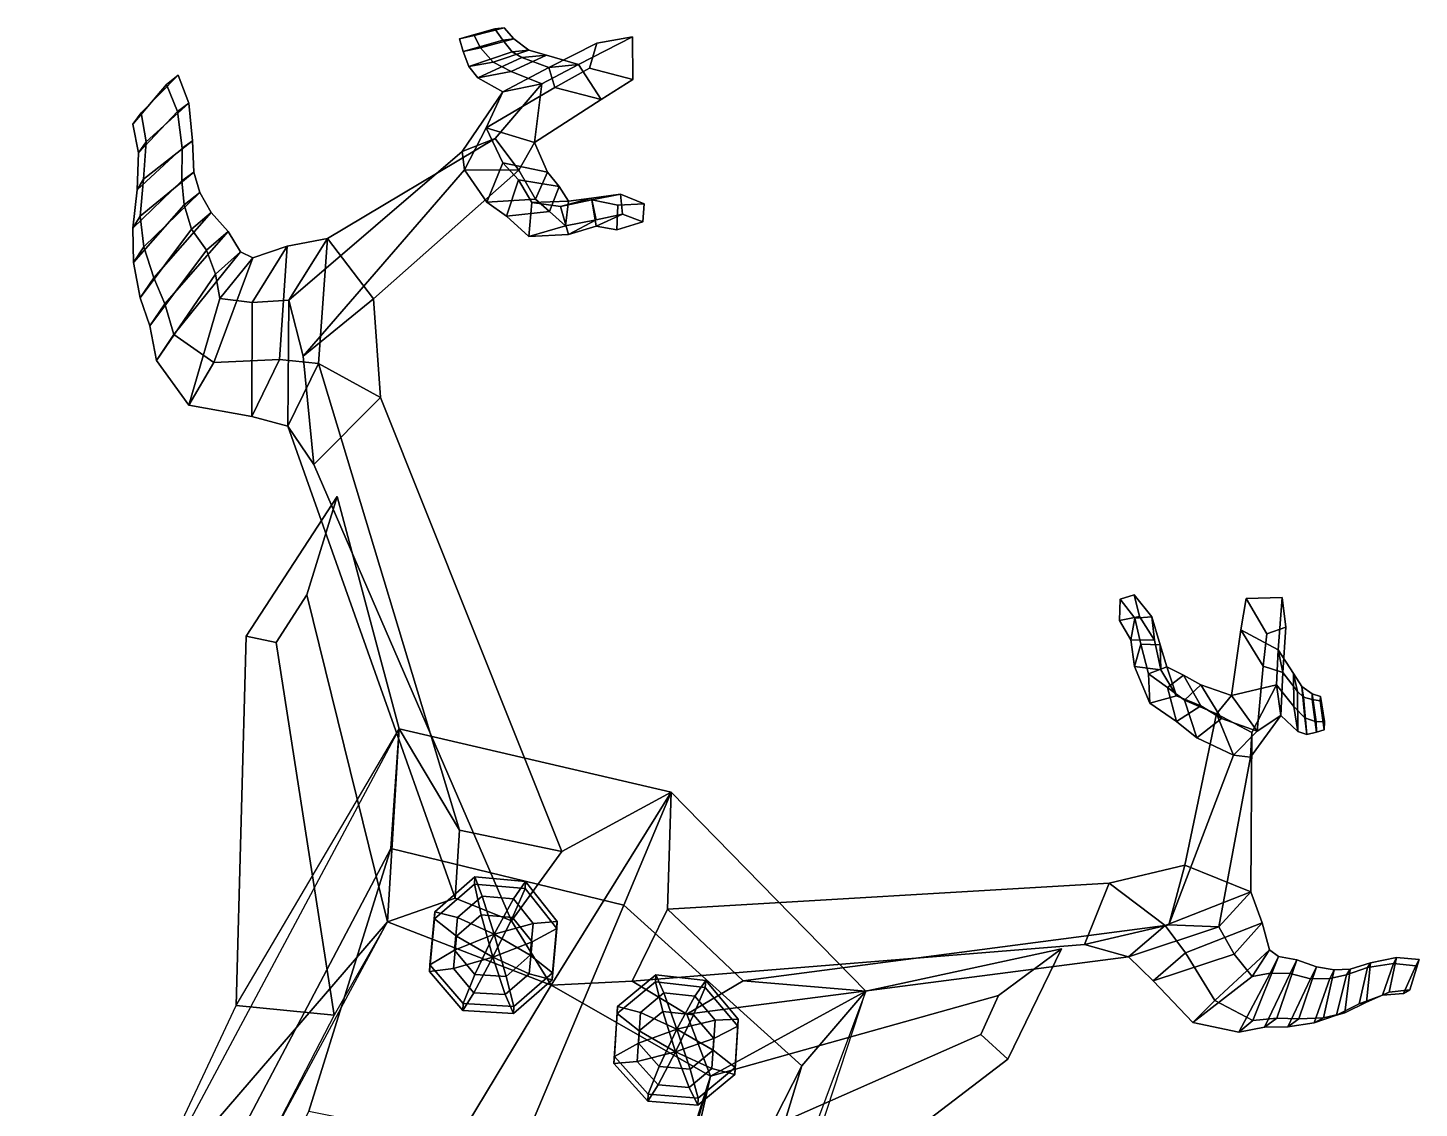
# Model space of a CAD drawing. Extents: x -84 to 129, y -151 to 322.
# Drawn here: x -27.9 to 129.3, y 199.6 to 321.7 of the extents above; entities that cross this region are included whole.
import ezdxf

# ---------------------------------------------------------------- set-up
doc = ezdxf.new("R2010")
doc.units = 0

msp = doc.modelspace()

# ---------------------------------------------------------------- linework, layer by layer
for points in [[(20.8601, 320.43811, 206.216248), (22.512041, 320.806305, 208.981659), (25.900082, 321.672424, 209.275024), (24.878122, 321.551971, 206.903503)], [(25.762493, 320.288391, 210.555267), (21.299644, 319.008789, 209.950378), (20.8601, 320.43811, 206.216248), (24.878122, 321.551971, 206.903503)], [(21.299644, 319.008789, 209.950378), (23.249268, 319.420715, 212.965088), (22.512041, 320.806305, 208.981659), (20.8601, 320.43811, 206.216248)], [(23.249268, 319.420715, 212.965088), (26.999613, 320.417358, 213.155457), (25.900082, 321.672424, 209.275024), (22.512041, 320.806305, 208.981659)], [(26.999613, 320.417358, 213.155457), (25.762493, 320.288391, 210.555267), (24.878122, 321.551971, 206.903503), (25.900082, 321.672424, 209.275024)], [(34.30246, 317.513885, 220.829346), (40.431286, 320.654724, 217.579285), (36.38406, 319.946198, 216.291107), (30.95059, 317.184753, 218.510193)], [(34.30246, 317.513885, 220.829346), (36.863396, 313.576599, 219.34819), (40.469654, 315.826294, 217.442825), (40.431286, 320.654724, 217.579285)], [(40.431286, 320.654724, 217.579285), (40.469654, 315.826294, 217.442825), (35.541504, 317.120605, 215.747482), (36.38406, 319.946198, 216.291107)], [(26.806343, 318.978394, 214.30069), (21.927687, 317.29007, 214.46167), (21.299644, 319.008789, 209.950378), (25.762493, 320.288391, 210.555267)], [(21.927687, 317.29007, 214.46167), (24.667297, 317.801758, 217.437042), (23.249268, 319.420715, 212.965088), (21.299644, 319.008789, 209.950378)], [(24.667297, 317.801758, 217.437042), (28.699326, 319.133392, 216.944672), (26.999613, 320.417358, 213.155457), (23.249268, 319.420715, 212.965088)], [(26.70138, 316.746155, 219.95816), (30.704796, 318.589752, 218.383118), (28.699326, 319.133392, 216.944672), (24.667297, 317.801758, 217.437042)], [(28.699326, 319.133392, 216.944672), (26.806343, 318.978394, 214.30069), (25.762493, 320.288391, 210.555267), (26.999613, 320.417358, 213.155457)], [(30.704796, 318.589752, 218.383118), (27.912256, 318.329468, 216.005737), (26.806343, 318.978394, 214.30069), (28.699326, 319.133392, 216.944672)], [(30.95059, 317.184753, 218.510193), (36.38406, 319.946198, 216.291107), (35.541504, 317.120605, 215.747482), (31.648998, 314.92569, 217.181488)], [(27.912256, 318.329468, 216.005737), (22.937214, 316.017181, 217.429398), (21.927687, 317.29007, 214.46167), (26.806343, 318.978394, 214.30069)], [(22.937214, 316.017181, 217.429398), (26.70138, 316.746155, 219.95816), (24.667297, 317.801758, 217.437042), (21.927687, 317.29007, 214.46167)], [(30.95059, 317.184753, 218.510193), (25.768467, 314.45282, 220.62973), (22.937214, 316.017181, 217.429398), (27.912256, 318.329468, 216.005737)], [(30.188499, 315.33197, 223.01358), (34.30246, 317.513885, 220.829346), (30.704796, 318.589752, 218.383118), (26.70138, 316.746155, 219.95816)], [(34.30246, 317.513885, 220.829346), (30.95059, 317.184753, 218.510193), (27.912256, 318.329468, 216.005737), (30.704796, 318.589752, 218.383118)], [(29.352676, 308.722015, 223.333847), (36.863396, 313.576599, 219.34819), (34.30246, 317.513885, 220.829346), (30.188499, 315.33197, 223.01358)], [(-15.084678, 312.065155, 209.053146), (-10.913559, 316.315735, 209.458557), (-12.232696, 315.267334, 206.946747), (-16.013952, 310.792023, 206.248566)], [(-14.52897, 308.810089, 211.816727), (-9.700694, 313.174591, 212.623093), (-10.913559, 316.315735, 209.458557), (-15.084678, 312.065155, 209.053146)], [(-9.700694, 313.174591, 212.623093), (-10.996851, 312.203949, 209.7509), (-12.232696, 315.267334, 206.946747), (-10.913559, 316.315735, 209.458557)], [(25.768467, 314.45282, 220.62973), (30.188499, 315.33197, 223.01358), (26.70138, 316.746155, 219.95816), (22.937214, 316.017181, 217.429398)], [(23.890402, 310.375793, 220.049545), (25.768467, 314.45282, 220.62973), (30.95059, 317.184753, 218.510193), (31.648998, 314.92569, 217.181488)], [(36.863396, 313.576599, 219.34819), (31.648998, 314.92569, 217.181488), (35.541504, 317.120605, 215.747482), (40.469654, 315.826294, 217.442825)], [(-10.996851, 312.203949, 209.7509), (-15.391355, 307.558929, 208.643417), (-16.013952, 310.792023, 206.248566), (-12.232696, 315.267334, 206.946747)], [(24.908869, 309.177887, 226.405396), (30.188499, 315.33197, 223.01358), (25.768467, 314.45282, 220.62973), (21.171959, 307.71582, 223.069183)], [(21.171959, 307.71582, 223.069183), (25.768467, 314.45282, 220.62973), (23.890402, 310.375793, 220.049545), (21.446941, 305.645142, 221.597488)], [(29.352676, 308.722015, 223.333847), (23.890402, 310.375793, 220.049545), (31.648998, 314.92569, 217.181488), (36.863396, 313.576599, 219.34819)], [(24.908869, 309.177887, 226.405396), (27.572605, 305.598785, 225.158096), (29.352676, 308.722015, 223.333847), (30.188499, 315.33197, 223.01358)], [(-14.819902, 304.562042, 214.995193), (-9.279083, 308.900604, 216.37706), (-9.700694, 313.174591, 212.623093), (-14.52897, 308.810089, 211.816727)], [(-9.279083, 308.900604, 216.37706), (-10.468188, 308.062988, 213.096359), (-10.996851, 312.203949, 209.7509), (-9.700694, 313.174591, 212.623093)], [(-15.391355, 307.558929, 208.643417), (-14.52897, 308.810089, 211.816727), (-15.084678, 312.065155, 209.053146), (-16.013952, 310.792023, 206.248566)], [(-10.468188, 308.062988, 213.096359), (-15.531696, 303.373016, 211.411407), (-15.391355, 307.558929, 208.643417), (-10.996851, 312.203949, 209.7509)], [(21.446941, 305.645142, 221.597488), (23.890402, 310.375793, 220.049545), (25.771732, 306.438507, 218.54631), (23.975525, 301.968994, 219.715347)], [(23.890402, 310.375793, 220.049545), (29.352676, 308.722015, 223.333847), (30.810051, 305.354156, 221.538193), (25.771732, 306.438507, 218.54631)], [(-10.514733, 304.379028, 215.857834), (-16.031719, 299.041168, 214.095428), (-15.531696, 303.373016, 211.411407), (-10.468188, 308.062988, 213.096359)], [(-15.531696, 303.373016, 211.411407), (-14.819902, 304.562042, 214.995193), (-14.52897, 308.810089, 211.816727), (-15.391355, 307.558929, 208.643417)], [(-15.208822, 300.408478, 218.064102), (-9.153179, 305.36496, 219.483307), (-9.279083, 308.900604, 216.37706), (-14.819902, 304.562042, 214.995193)], [(-9.153179, 305.36496, 219.483307), (-10.514733, 304.379028, 215.857834), (-10.468188, 308.062988, 213.096359), (-9.279083, 308.900604, 216.37706)], [(1.575622, 290.923065, 230.702728), (5.969228, 297.85968, 234.9953), (24.908869, 309.177887, 226.405396), (21.171959, 307.71582, 223.069183)], [(5.969228, 297.85968, 234.9953), (11.169703, 291.052673, 236.25621), (27.572605, 305.598785, 225.158096), (24.908869, 309.177887, 226.405396)], [(29.352676, 308.722015, 223.333847), (27.572605, 305.598785, 225.158096), (29.451439, 302.332672, 223.023651), (30.810051, 305.354156, 221.538193)], [(1.575622, 290.923065, 230.702728), (21.171959, 307.71582, 223.069183), (21.446941, 305.645142, 221.597488), (3.223372, 284.598022, 229.951889)], [(-14.802956, 296.937225, 220.954193), (-8.445989, 303.058441, 221.921478), (-9.153179, 305.36496, 219.483307), (-15.208822, 300.408478, 218.064102)], [(-8.445989, 303.058441, 221.921478), (-10.222836, 301.663605, 218.012512), (-10.514733, 304.379028, 215.857834), (-9.153179, 305.36496, 219.483307)], [(3.223372, 284.598022, 229.951889), (21.446941, 305.645142, 221.597488), (27.572605, 305.598785, 225.158096), (11.169703, 291.052673, 236.25621)], [(27.572605, 305.598785, 225.158096), (21.446941, 305.645142, 221.597488), (23.975525, 301.968994, 219.715347), (29.451439, 302.332672, 223.023651)], [(23.975525, 301.968994, 219.715347), (25.771732, 306.438507, 218.54631), (27.529438, 304.493713, 217.571106), (26.162556, 300.379456, 218.487534)], [(25.771732, 306.438507, 218.54631), (30.810051, 305.354156, 221.538193), (32.112518, 303.749878, 220.294464), (27.529438, 304.493713, 217.571106)], [(30.810051, 305.354156, 221.538193), (29.451439, 302.332672, 223.023651), (31.045538, 300.927002, 221.535309), (32.112518, 303.749878, 220.294464)], [(-16.031719, 299.041168, 214.095428), (-15.208822, 300.408478, 218.064102), (-14.819902, 304.562042, 214.995193), (-15.531696, 303.373016, 211.411407)], [(-10.222836, 301.663605, 218.012512), (-15.965166, 295.165253, 216.625641), (-16.031719, 299.041168, 214.095428), (-10.514733, 304.379028, 215.857834)], [(26.162556, 300.379456, 218.487534), (27.529438, 304.493713, 217.571106), (29.024248, 301.940033, 216.539749), (28.72023, 298.082428, 216.888092)], [(27.529438, 304.493713, 217.571106), (32.112518, 303.749878, 220.294464), (33.200157, 302.089172, 219.163635), (29.024248, 301.940033, 216.539749)], [(32.112518, 303.749878, 220.294464), (31.045538, 300.927002, 221.535309), (32.842602, 299.305023, 219.933228), (33.200157, 302.089172, 219.163635)], [(-13.669732, 293.435394, 224.186356), (-7.16467, 300.822754, 224.581894), (-8.445989, 303.058441, 221.921478), (-14.802956, 296.937225, 220.954193)], [(-7.16467, 300.822754, 224.581894), (-9.391857, 298.921448, 220.405457), (-10.222836, 301.663605, 218.012512), (-8.445989, 303.058441, 221.921478)], [(29.451439, 302.332672, 223.023651), (23.975525, 301.968994, 219.715347), (26.162556, 300.379456, 218.487534), (31.045538, 300.927002, 221.535309)], [(28.72023, 298.082428, 216.888092), (29.024248, 301.940033, 216.539749), (32.284771, 301.469208, 215.13382), (33.199055, 298.312073, 214.940659)], [(29.024248, 301.940033, 216.539749), (33.200157, 302.089172, 219.163635), (35.788528, 302.437805, 217.827484), (32.284771, 301.469208, 215.13382)], [(32.284771, 301.469208, 215.13382), (35.788528, 302.437805, 217.827484), (39.0704, 302.871002, 216.195587), (35.823959, 302.252075, 213.874542)], [(33.199055, 298.312073, 214.940659), (32.284771, 301.469208, 215.13382), (35.823959, 302.252075, 213.874542), (36.305176, 299.281128, 213.825958)], [(33.200157, 302.089172, 219.163635), (32.842602, 299.305023, 219.933228), (36.295841, 299.993134, 218.127609), (35.788528, 302.437805, 217.827484)], [(35.788528, 302.437805, 217.827484), (36.295841, 299.993134, 218.127609), (39.28434, 300.622833, 216.566071), (39.0704, 302.871002, 216.195587)], [(35.823959, 302.252075, 213.874542), (39.0704, 302.871002, 216.195587), (41.748646, 301.776001, 214.483932), (38.744087, 301.628601, 212.539368)], [(36.305176, 299.281128, 213.825958), (35.823959, 302.252075, 213.874542), (38.744087, 301.628601, 212.539368), (38.654606, 298.862122, 212.724487)], [(38.654606, 298.862122, 212.724487), (38.744087, 301.628601, 212.539368), (41.748646, 301.776001, 214.483932), (41.580479, 299.757324, 214.993668)], [(39.0704, 302.871002, 216.195587), (39.28434, 300.622833, 216.566071), (41.580479, 299.757324, 214.993668), (41.748646, 301.776001, 214.483932)], [(-15.965166, 295.165253, 216.625641), (-14.802956, 296.937225, 220.954193), (-15.208822, 300.408478, 218.064102), (-16.031719, 299.041168, 214.095428)], [(-9.391857, 298.921448, 220.405457), (-15.203463, 291.165314, 219.498993), (-15.965166, 295.165253, 216.625641), (-10.222836, 301.663605, 218.012512)], [(-12.418176, 290.501099, 227.05246), (-5.250096, 298.665283, 227.486969), (-7.16467, 300.822754, 224.581894), (-13.669732, 293.435394, 224.186356)], [(-5.250096, 298.665283, 227.486969), (-7.706021, 296.570374, 222.848007), (-9.391857, 298.921448, 220.405457), (-7.16467, 300.822754, 224.581894)], [(31.045538, 300.927002, 221.535309), (26.162556, 300.379456, 218.487534), (28.72023, 298.082428, 216.888092), (32.842602, 299.305023, 219.933228)], [(36.295841, 299.993134, 218.127609), (33.199055, 298.312073, 214.940659), (36.305176, 299.281128, 213.825958), (39.28434, 300.622833, 216.566071)], [(39.28434, 300.622833, 216.566071), (36.305176, 299.281128, 213.825958), (38.654606, 298.862122, 212.724487), (41.580479, 299.757324, 214.993668)], [(-7.706021, 296.570374, 222.848007), (-14.096118, 287.990326, 221.846466), (-15.203463, 291.165314, 219.498993), (-9.391857, 298.921448, 220.405457)], [(-11.409142, 287.034485, 230.236664), (-3.857246, 296.376343, 230.338699), (-5.250096, 298.665283, 227.486969), (-12.418176, 290.501099, 227.05246)], [(-3.857246, 296.376343, 230.338699), (-6.694755, 293.852814, 225.29277), (-7.706021, 296.570374, 222.848007), (-5.250096, 298.665283, 227.486969)], [(32.842602, 299.305023, 219.933228), (28.72023, 298.082428, 216.888092), (33.199055, 298.312073, 214.940659), (36.295841, 299.993134, 218.127609)], [(5.969228, 297.85968, 234.9953), (1.575622, 290.923065, 230.702728), (-2.533592, 290.652679, 229.329651), (1.406571, 296.991943, 233.187027)], [(4.927168, 283.750671, 239.950653), (5.969228, 297.85968, 234.9953), (1.406571, 296.991943, 233.187027), (0.522535, 284.211029, 237.654495)], [(4.927168, 283.750671, 239.950653), (11.949987, 279.914307, 240.334366), (11.169703, 291.052673, 236.25621), (5.969228, 297.85968, 234.9953)], [(-15.203463, 291.165314, 219.498993), (-13.669732, 293.435394, 224.186356), (-14.802956, 296.937225, 220.954193), (-15.965166, 295.165253, 216.625641)], [(-6.694755, 293.852814, 225.29277), (-13.372427, 284.072571, 224.535461), (-14.096118, 287.990326, 221.846466), (-7.706021, 296.570374, 222.848007)], [(-6.867587, 283.876678, 234.703278), (-2.482817, 295.694458, 232.003113), (-3.857246, 296.376343, 230.338699), (-11.409142, 287.034485, 230.236664)], [(0.522535, 284.211029, 237.654495), (1.406571, 296.991943, 233.187027), (-2.482817, 295.694458, 232.003113), (-6.867587, 283.876678, 234.703278)], [(-2.482817, 295.694458, 232.003113), (-6.215357, 291.093079, 227.547882), (-6.694755, 293.852814, 225.29277), (-3.857246, 296.376343, 230.338699)], [(1.406571, 296.991943, 233.187027), (-2.533592, 290.652679, 229.329651), (-6.215357, 291.093079, 227.547882), (-2.482817, 295.694458, 232.003113)], [(-14.096118, 287.990326, 221.846466), (-12.418176, 290.501099, 227.05246), (-13.669732, 293.435394, 224.186356), (-15.203463, 291.165314, 219.498993)], [(-6.215357, 291.093079, 227.547882), (-9.706931, 279.028168, 229.301239), (-13.372427, 284.072571, 224.535461), (-6.694755, 293.852814, 225.29277)], [(-2.533592, 290.652679, 229.329651), (-2.595092, 277.753662, 232.595825), (-9.706931, 279.028168, 229.301239), (-6.215357, 291.093079, 227.547882)], [(1.575622, 290.923065, 230.702728), (1.476188, 276.677155, 234.326294), (-2.595092, 277.753662, 232.595825), (-2.533592, 290.652679, 229.329651)], [(1.476188, 276.677155, 234.326294), (1.575622, 290.923065, 230.702728), (3.223372, 284.598022, 229.951889), (4.423851, 272.333496, 232.733887)], [(11.949987, 279.914307, 240.334366), (4.423851, 272.333496, 232.733887), (3.223372, 284.598022, 229.951889), (11.169703, 291.052673, 236.25621)], [(-13.372427, 284.072571, 224.535461), (-11.409142, 287.034485, 230.236664), (-12.418176, 290.501099, 227.05246), (-14.096118, 287.990326, 221.846466)], [(-9.706931, 279.028168, 229.301239), (-6.867587, 283.876678, 234.703278), (-11.409142, 287.034485, 230.236664), (-13.372427, 284.072571, 224.535461)], [(-2.595092, 277.753662, 232.595825), (0.522535, 284.211029, 237.654495), (-6.867587, 283.876678, 234.703278), (-9.706931, 279.028168, 229.301239)], [(1.476188, 276.677155, 234.326294), (4.927168, 283.750671, 239.950653), (0.522535, 284.211029, 237.654495), (-2.595092, 277.753662, 232.595825)], [(20.861631, 231.021896, 250.767181), (4.927168, 283.750671, 239.950653), (1.476188, 276.677155, 234.326294), (20.380444, 223.334122, 242.161774)], [(4.927168, 283.750671, 239.950653), (20.861631, 231.021896, 250.767181), (32.438976, 228.621262, 251.225998), (11.949987, 279.914307, 240.334366)], [(32.438976, 228.621262, 251.225998), (26.743484, 220.792099, 239.216568), (4.423851, 272.333496, 232.733887), (11.949987, 279.914307, 240.334366)], [(20.380444, 223.334122, 242.161774), (1.476188, 276.677155, 234.326294), (4.423851, 272.333496, 232.733887), (26.743484, 220.792099, 239.216568)], [(-3.223323, 252.952164, 244.301971), (-4.355467, 211.236099, 256.488495), (14.043184, 242.485046, 261.733978), (7.066606, 268.7388, 247.06131)], [(7.066606, 268.7388, 247.06131), (3.641606, 257.63324, 240.267273), (0.159324, 252.247192, 239.339432), (-3.223323, 252.952164, 244.301971)], [(3.641606, 257.63324, 240.267273), (7.066606, 268.7388, 247.06131), (14.043184, 242.485046, 261.733978), (12.750334, 220.66597, 238.921585)], [(0.159324, 252.247192, 239.339432), (3.641606, 257.63324, 240.267273), (12.750334, 220.66597, 238.921585), (6.697084, 210.137222, 237.194168)], [(95.411377, 254.702271, 211.343719), (95.485123, 257.124573, 213.643188), (97.089386, 257.603485, 213.074478), (97.697487, 255.179916, 211.072449)], [(97.163315, 254.981537, 215.123672), (95.485123, 257.124573, 213.643188), (95.411377, 254.702271, 211.343719), (96.705338, 252.540878, 212.370819)], [(99.088692, 255.118576, 214.675781), (97.089386, 257.603485, 213.074478), (95.485123, 257.124573, 213.643188), (97.163315, 254.981537, 215.123672)], [(99.367409, 252.50412, 212.311325), (97.697487, 255.179916, 211.072449), (97.089386, 257.603485, 213.074478), (99.088692, 255.118576, 214.675781)], [(113.367828, 251.392838, 218.64122), (113.789467, 257.310669, 215.43074), (109.722824, 257.212585, 215.485077), (109.144806, 253.653183, 217.37854)], [(109.144806, 253.653183, 217.37854), (109.722824, 257.212585, 215.485077), (112.057632, 253.222641, 213.635269), (111.654701, 249.539612, 215.056091)], [(113.789467, 257.310669, 215.43074), (114.204216, 253.969147, 214.084503), (112.057632, 253.222641, 213.635269), (109.722824, 257.212585, 215.485077)], [(113.367828, 251.392838, 218.64122), (113.885567, 248.852478, 216.274918), (114.204216, 253.969147, 214.084503), (113.789467, 257.310669, 215.43074)], [(96.705338, 252.540878, 212.370819), (95.411377, 254.702271, 211.343719), (97.697487, 255.179916, 211.072449), (99.367409, 252.50412, 212.311325)], [(97.829262, 252.049698, 216.626877), (97.163315, 254.981537, 215.123672), (96.705338, 252.540878, 212.370819), (97.133347, 249.535843, 213.439316)], [(100.013809, 251.952347, 216.236023), (99.088692, 255.118576, 214.675781), (97.163315, 254.981537, 215.123672), (97.829262, 252.049698, 216.626877)], [(100.106117, 249.147522, 213.508911), (99.367409, 252.50412, 212.311325), (99.088692, 255.118576, 214.675781), (100.013809, 251.952347, 216.236023)], [(108.079384, 246.234726, 221.348846), (109.144806, 253.653183, 217.37854), (111.654701, 249.539612, 215.056091), (110.996826, 242.208893, 217.908279)], [(108.079384, 246.234726, 221.348846), (113.151833, 247.433792, 220.804123), (113.367828, 251.392838, 218.64122), (109.144806, 253.653183, 217.37854)], [(113.885567, 248.852478, 216.274918), (111.654701, 249.539612, 215.056091), (112.057632, 253.222641, 213.635269), (114.204216, 253.969147, 214.084503)], [(-3.223323, 252.952164, 244.301971), (0.159324, 252.247192, 239.339432), (6.697084, 210.137222, 237.194168), (-4.355467, 211.236099, 256.488495)], [(97.133347, 249.535843, 213.439316), (96.705338, 252.540878, 212.370819), (99.367409, 252.50412, 212.311325), (100.106117, 249.147522, 213.508911)], [(98.68618, 248.695251, 218.366104), (97.829262, 252.049698, 216.626877), (97.133347, 249.535843, 213.439316), (98.841003, 245.370407, 215.284775)], [(100.777824, 249.467453, 217.517227), (100.013809, 251.952347, 216.236023), (97.829262, 252.049698, 216.626877), (98.68618, 248.695251, 218.366104)], [(101.848206, 246.202194, 214.819702), (100.106117, 249.147522, 213.508911), (100.013809, 251.952347, 216.236023), (100.777824, 249.467453, 217.517227)], [(113.151833, 247.433792, 220.804123), (115.115654, 244.999115, 217.638931), (115.095619, 248.717834, 216.088776), (113.367828, 251.392838, 218.64122)], [(113.367828, 251.392838, 218.64122), (115.095619, 248.717834, 216.088776), (115.526665, 246.694412, 213.676437), (113.885567, 248.852478, 216.274918)], [(98.841003, 245.370407, 215.284775), (97.133347, 249.535843, 213.439316), (100.106117, 249.147522, 213.508911), (101.848206, 246.202194, 214.819702)], [(102.669792, 248.559662, 218.561478), (100.777824, 249.467453, 217.517227), (98.68618, 248.695251, 218.366104), (100.867126, 247.131424, 219.866333)], [(100.867126, 247.131424, 219.866333), (98.68618, 248.695251, 218.366104), (98.841003, 245.370407, 215.284775), (101.882561, 243.289337, 216.746887)], [(104.608505, 245.082977, 215.727371), (101.848206, 246.202194, 214.819702), (100.777824, 249.467453, 217.517227), (102.669792, 248.559662, 218.561478)], [(104.597252, 247.431274, 219.714233), (102.669792, 248.559662, 218.561478), (100.867126, 247.131424, 219.866333), (102.777863, 245.72377, 221.264603)], [(106.952232, 243.657303, 216.592758), (104.608505, 245.082977, 215.727371), (102.669792, 248.559662, 218.561478), (104.597252, 247.431274, 219.714233)], [(110.996826, 242.208893, 217.908279), (111.654701, 249.539612, 215.056091), (113.885567, 248.852478, 216.274918), (113.668045, 243.989349, 218.373749)], [(113.885567, 248.852478, 216.274918), (115.526665, 246.694412, 213.676437), (115.563683, 242.176208, 215.075638), (113.668045, 243.989349, 218.373749)], [(115.115654, 244.999115, 217.638931), (116.378372, 243.715164, 215.050659), (116.02401, 247.250229, 214.594925), (115.095619, 248.717834, 216.088776)], [(115.095619, 248.717834, 216.088776), (116.02401, 247.250229, 214.594925), (116.226845, 246.044998, 211.933701), (115.526665, 246.694412, 213.676437)], [(102.777863, 245.72377, 221.264603), (100.867126, 247.131424, 219.866333), (101.882561, 243.289337, 216.746887), (104.15757, 241.471207, 217.86972)], [(108.079384, 246.234726, 221.348846), (104.597252, 247.431274, 219.714233), (102.777863, 245.72377, 221.264603), (106.379486, 244.16835, 223.234467)], [(110.996826, 242.208893, 217.908279), (106.952232, 243.657303, 216.592758), (104.597252, 247.431274, 219.714233), (108.079384, 246.234726, 221.348846)], [(110.390991, 242.047974, 224.290848), (113.151833, 247.433792, 220.804123), (108.079384, 246.234726, 221.348846), (106.379486, 244.16835, 223.234467)], [(110.390991, 242.047974, 224.290848), (110.23539, 239.263809, 220.949692), (113.668045, 243.989349, 218.373749), (113.151833, 247.433792, 220.804123)], [(113.668045, 243.989349, 218.373749), (115.563683, 242.176208, 215.075638), (115.115654, 244.999115, 217.638931), (113.151833, 247.433792, 220.804123)], [(116.378372, 243.715164, 215.050659), (117.661201, 243.276764, 210.515594), (117.189026, 246.43779, 210.743835), (116.02401, 247.250229, 214.594925)], [(116.02401, 247.250229, 214.594925), (117.189026, 246.43779, 210.743835), (117.20591, 245.788345, 208.139557), (116.226845, 246.044998, 211.933701)], [(101.882561, 243.289337, 216.746887), (98.841003, 245.370407, 215.284775), (101.848206, 246.202194, 214.819702), (104.608505, 245.082977, 215.727371)], [(106.379486, 244.16835, 223.234467), (102.777863, 245.72377, 221.264603), (104.15757, 241.471207, 217.86972), (108.308128, 239.500595, 219.56459)], [(115.526665, 246.694412, 213.676437), (116.226845, 246.044998, 211.933701), (116.606354, 241.846436, 212.057663), (115.563683, 242.176208, 215.075638)], [(116.226845, 246.044998, 211.933701), (117.20591, 245.788345, 208.139557), (117.690117, 242.089661, 207.496536), (116.606354, 241.846436, 212.057663)], [(117.661201, 243.276764, 210.515594), (118.574234, 243.325043, 206.488998), (118.12365, 246.14975, 206.816284), (117.189026, 246.43779, 210.743835)], [(117.189026, 246.43779, 210.743835), (118.12365, 246.14975, 206.816284), (118.104996, 245.651184, 204.443695), (117.20591, 245.788345, 208.139557)], [(117.20591, 245.788345, 208.139557), (118.104996, 245.651184, 204.443695), (118.562378, 242.356323, 203.722412), (117.690117, 242.089661, 207.496536)], [(118.562378, 242.356323, 203.722412), (118.104996, 245.651184, 204.443695), (118.12365, 246.14975, 206.816284), (118.574234, 243.325043, 206.488998)], [(101.010094, 220.333771, 228.202286), (102.802269, 227.067261, 234.423767), (106.379486, 244.16835, 223.234467), (108.308128, 239.500595, 219.56459)], [(104.15757, 241.471207, 217.86972), (101.882561, 243.289337, 216.746887), (104.608505, 245.082977, 215.727371), (106.952232, 243.657303, 216.592758)], [(110.276428, 224.062286, 232.858887), (110.390991, 242.047974, 224.290848), (106.379486, 244.16835, 223.234467), (102.802269, 227.067261, 234.423767)], [(108.308128, 239.500595, 219.56459), (104.15757, 241.471207, 217.86972), (106.952232, 243.657303, 216.592758), (110.996826, 242.208893, 217.908279)], [(110.23539, 239.263809, 220.949692), (108.308128, 239.500595, 219.56459), (110.996826, 242.208893, 217.908279), (113.668045, 243.989349, 218.373749)], [(115.563683, 242.176208, 215.075638), (116.606354, 241.846436, 212.057663), (116.378372, 243.715164, 215.050659), (115.115654, 244.999115, 217.638931)], [(116.606354, 241.846436, 212.057663), (117.690117, 242.089661, 207.496536), (117.661201, 243.276764, 210.515594), (116.378372, 243.715164, 215.050659)], [(14.043184, 242.485046, 261.733978), (-16.81599, 184.68129, 252.483215), (-12.917997, 179.625839, 275.826874), (13.122185, 228.978287, 283.864502)], [(20.380444, 223.334122, 242.161774), (12.750334, 220.66597, 238.921585), (14.043184, 242.485046, 261.733978), (20.861631, 231.021896, 250.767181)], [(14.043184, 242.485046, 261.733978), (13.122185, 228.978287, 283.864502), (39.44849, 222.54451, 284.663391), (44.779415, 235.317322, 262.970978)], [(20.861631, 231.021896, 250.767181), (14.043184, 242.485046, 261.733978), (44.779415, 235.317322, 262.970978), (32.438976, 228.621262, 251.225998)], [(106.662827, 220.111847, 228.734009), (110.23539, 239.263809, 220.949692), (110.390991, 242.047974, 224.290848), (110.276428, 224.062286, 232.858887)], [(117.690117, 242.089661, 207.496536), (118.562378, 242.356323, 203.722412), (118.574234, 243.325043, 206.488998), (117.661201, 243.276764, 210.515594)], [(106.662827, 220.111847, 228.734009), (101.010094, 220.333771, 228.202286), (108.308128, 239.500595, 219.56459), (110.23539, 239.263809, 220.949692)], [(26.743484, 220.792099, 239.216568), (32.438976, 228.621262, 251.225998), (44.779415, 235.317322, 262.970978), (31.208288, 213.523315, 231.169983)], [(40.360649, 213.973145, 239.070099), (31.208288, 213.523315, 231.169983), (44.779415, 235.317322, 262.970978), (44.376225, 222.124756, 251.075714)], [(66.754036, 212.843521, 261.028198), (44.779415, 235.317322, 262.970978), (39.44849, 222.54451, 284.663391), (59.541832, 204.41304, 283.31015)], [(52.920025, 213.997787, 250.381821), (44.376225, 222.124756, 251.075714), (44.779415, 235.317322, 262.970978), (66.754036, 212.843521, 261.028198)], [(-12.318762, 165.407211, 307.215118), (3.835713, 199.284103, 308.414185), (13.122185, 228.978287, 283.864502), (-12.917997, 179.625839, 275.826874)], [(39.44849, 222.54451, 284.663391), (13.122185, 228.978287, 283.864502), (3.835713, 199.284103, 308.414185), (27.623562, 194.511383, 309.176483)], [(94.252304, 225.047287, 238.822571), (102.802269, 227.067261, 234.423767), (101.010094, 220.333771, 228.202286), (91.467293, 218.113159, 231.323303)], [(100.580299, 220.264999, 238.20784), (110.276428, 224.062286, 232.858887), (102.802269, 227.067261, 234.423767), (94.252304, 225.047287, 238.822571)], [(18.031601, 221.030045, 296.42627), (22.552404, 224.947067, 297.269958), (22.605474, 225.746735, 292.397919), (18.081219, 221.823868, 291.553894)], [(20.529314, 219.071762, 300.338928), (23.301628, 221.477188, 300.858643), (22.552404, 224.947067, 297.269958), (18.031601, 221.030045, 296.42627)], [(18.081219, 221.823868, 291.553894), (22.605474, 225.746735, 292.397919), (23.437084, 223.564972, 288.102936), (20.659233, 221.150024, 287.582855)], [(22.552404, 224.947067, 297.269958), (28.276344, 224.428558, 297.57132), (28.330872, 225.230667, 292.699402), (22.605474, 225.746735, 292.397919)], [(23.301628, 221.477188, 300.858643), (26.839998, 221.179321, 301.044891), (28.276344, 224.428558, 297.57132), (22.552404, 224.947067, 297.269958)], [(23.437084, 223.564972, 288.102936), (22.605474, 225.746735, 292.397919), (28.330872, 225.230667, 292.699402), (26.977785, 223.271027, 288.289459)], [(29.210155, 220.49472, 288.033356), (26.977785, 223.271027, 288.289459), (28.330872, 225.230667, 292.699402), (31.911816, 220.72049, 292.28241)], [(31.858746, 219.920792, 297.154449), (31.911816, 220.72049, 292.28241), (28.330872, 225.230667, 292.699402), (28.276344, 224.428558, 297.57132)], [(44.376225, 222.124756, 251.075714), (94.252304, 225.047287, 238.822571), (91.467293, 218.113159, 231.323303), (40.360649, 213.973145, 239.070099)], [(44.376225, 222.124756, 251.075714), (52.920025, 213.997787, 250.381821), (100.580299, 220.264999, 238.20784), (94.252304, 225.047287, 238.822571)], [(20.380444, 223.334122, 242.161774), (26.743484, 220.792099, 239.216568), (31.208288, 213.523315, 231.169983), (12.750334, 220.66597, 238.921585)], [(20.659233, 221.150024, 287.582855), (23.437084, 223.564972, 288.102936), (24.780918, 219.265823, 286.029968)], [(24.780918, 219.265823, 286.029968), (23.437084, 223.564972, 288.102936), (26.977785, 223.271027, 288.289459)], [(24.780918, 219.265823, 286.029968), (26.977785, 223.271027, 288.289459), (29.210155, 220.49472, 288.033356)], [(29.074696, 218.406906, 300.789032), (31.858746, 219.920792, 297.154449), (28.276344, 224.428558, 297.57132), (26.839998, 221.179321, 301.044891)], [(100.580299, 220.264999, 238.20784), (102.898315, 217.179276, 235.83522), (111.562256, 220.577042, 231.010513), (110.276428, 224.062286, 232.858887)], [(110.276428, 224.062286, 232.858887), (111.562256, 220.577042, 231.010513), (108.371864, 217.041092, 227.308807), (106.662827, 220.111847, 228.734009)], [(17.4832, 215.046997, 295.544495), (18.031601, 221.030045, 296.42627), (18.081219, 221.823868, 291.553894), (17.529484, 215.834869, 290.671875)], [(17.529484, 215.834869, 290.671875), (18.081219, 221.823868, 291.553894), (20.659233, 221.150024, 287.582855), (20.317381, 217.469437, 287.037659)], [(39.44849, 222.54451, 284.663391), (27.623562, 194.511383, 309.176483), (47.3601, 180.439804, 308.059631), (59.541832, 204.41304, 283.31015)], [(-20.840401, 181.647202, 188.749588), (-27.89361, 155.248444, 195.912247), (-1.904541, 193.481461, 234.602203), (12.750334, 220.66597, 238.921585)], [(-20.840401, 181.647202, 188.749588), (12.750334, 220.66597, 238.921585), (31.208288, 213.523315, 231.169983), (11.262472, 180.479523, 186.749756)], [(17.4832, 215.046997, 295.544495), (20.192904, 215.400818, 299.794189), (20.529314, 219.071762, 300.338928), (18.031601, 221.030045, 296.42627)], [(20.317381, 217.469437, 287.037659), (20.659233, 221.150024, 287.582855), (24.780918, 219.265823, 286.029968)], [(24.620335, 216.697006, 301.797424), (23.301628, 221.477188, 300.858643), (20.529314, 219.071762, 300.338928)], [(24.620335, 216.697006, 301.797424), (26.839998, 221.179321, 301.044891), (23.301628, 221.477188, 300.858643)], [(24.620335, 216.697006, 301.797424), (29.074696, 218.406906, 300.789032), (26.839998, 221.179321, 301.044891)], [(28.871935, 216.891113, 287.488464), (24.780918, 219.265823, 286.029968), (29.210155, 220.49472, 288.033356)], [(31.369656, 214.932785, 291.401184), (28.871935, 216.891113, 287.488464), (29.210155, 220.49472, 288.033356), (31.911816, 220.72049, 292.28241)], [(31.320034, 214.138962, 296.273529), (31.369656, 214.932785, 291.401184), (31.911816, 220.72049, 292.28241), (31.858746, 219.920792, 297.154449)], [(52.920025, 213.997787, 250.381821), (46.546532, 210.2453, 241.880905), (96.440964, 216.70517, 232.747742), (100.580299, 220.264999, 238.20784)], [(96.440964, 216.70517, 232.747742), (91.467293, 218.113159, 231.323303), (101.010094, 220.333771, 228.202286), (106.662827, 220.111847, 228.734009)], [(96.440964, 216.70517, 232.747742), (99.229568, 214.01387, 230.930649), (102.898315, 217.179276, 235.83522), (100.580299, 220.264999, 238.20784)], [(106.662827, 220.111847, 228.734009), (108.371864, 217.041092, 227.308807), (99.229568, 214.01387, 230.930649), (96.440964, 216.70517, 232.747742)], [(102.898315, 217.179276, 235.83522), (106.210556, 211.792709, 232.790695), (112.357498, 217.516861, 229.810989), (111.562256, 220.577042, 231.010513)], [(111.562256, 220.577042, 231.010513), (112.357498, 217.516861, 229.810989), (110.400337, 214.514908, 225.464417), (108.371864, 217.041092, 227.308807)], [(20.192904, 215.400818, 299.794189), (24.620335, 216.697006, 301.797424), (20.529314, 219.071762, 300.338928)], [(22.61381, 214.734146, 286.786865), (20.317381, 217.469437, 287.037659), (24.780918, 219.265823, 286.029968)], [(22.61381, 214.734146, 286.786865), (24.780918, 219.265823, 286.029968), (26.158146, 214.51712, 286.973694)], [(26.158146, 214.51712, 286.973694), (24.780918, 219.265823, 286.029968), (28.871935, 216.891113, 287.488464)], [(28.742023, 214.812836, 300.244537), (31.320034, 214.138962, 296.273529), (31.858746, 219.920792, 297.154449), (29.074696, 218.406906, 300.789032)], [(21.278053, 211.432114, 290.268829), (17.529484, 215.834869, 290.671875), (20.317381, 217.469437, 287.037659), (22.61381, 214.734146, 286.786865)], [(24.620335, 216.697006, 301.797424), (28.742023, 214.812836, 300.244537), (29.074696, 218.406906, 300.789032)], [(46.546532, 210.2453, 241.880905), (40.360649, 213.973145, 239.070099), (91.467293, 218.113159, 231.323303), (96.440964, 216.70517, 232.747742)], [(81.754601, 212.34938, 239.160004), (49.20937, 203.247055, 238.563004), (66.754036, 212.843521, 261.028198), (88.881752, 217.621185, 245.728027)], [(82.80481, 205.172668, 243.176712), (88.881752, 217.621185, 245.728027), (66.754036, 212.843521, 261.028198), (56.352036, 184.945633, 255.993729)], [(88.881752, 217.621185, 245.728027), (82.80481, 205.172668, 243.176712), (79.77272, 207.949326, 238.294464), (81.754601, 212.34938, 239.160004)], [(99.229568, 214.01387, 230.930649), (103.721931, 209.305283, 227.507904), (106.210556, 211.792709, 232.790695), (102.898315, 217.179276, 235.83522)], [(108.371864, 217.041092, 227.308807), (110.400337, 214.514908, 225.464417), (103.721931, 209.305283, 227.507904), (99.229568, 214.01387, 230.930649)], [(106.210556, 211.792709, 232.790695), (110.488686, 209.526596, 228.184647), (113.370506, 216.774155, 228.111328), (112.357498, 217.516861, 229.810989)], [(112.357498, 217.516861, 229.810989), (113.370506, 216.774155, 228.111328), (112.434868, 214.891907, 223.127594), (110.400337, 214.514908, 225.464417)], [(21.233122, 210.646729, 295.141602), (17.4832, 215.046997, 295.544495), (17.529484, 215.834869, 290.671875), (21.278053, 211.432114, 290.268829)], [(21.233122, 210.646729, 295.141602), (22.49155, 212.66951, 299.54364), (20.192904, 215.400818, 299.794189), (17.4832, 215.046997, 295.544495)], [(22.49155, 212.66951, 299.54364), (24.620335, 216.697006, 301.797424), (20.192904, 215.400818, 299.794189)], [(22.49155, 212.66951, 299.54364), (26.033663, 212.448471, 299.730255), (24.620335, 216.697006, 301.797424)], [(26.033663, 212.448471, 299.730255), (28.742023, 214.812836, 300.244537), (24.620335, 216.697006, 301.797424)], [(27.013037, 211.117355, 290.571167), (26.158146, 214.51712, 286.973694), (28.871935, 216.891113, 287.488464), (31.369656, 214.932785, 291.401184)], [(110.488686, 209.526596, 228.184647), (113.200409, 209.788391, 224.896576), (115.455933, 216.401047, 225.178055), (113.370506, 216.774155, 228.111328)], [(113.370506, 216.774155, 228.111328), (115.455933, 216.401047, 225.178055), (114.688072, 214.856186, 220.593689), (112.434868, 214.891907, 223.127594)], [(113.200409, 209.788391, 224.896576), (115.686203, 209.705444, 221.935837), (117.694702, 215.608551, 222.187393), (115.455933, 216.401047, 225.178055)], [(115.455933, 216.401047, 225.178055), (117.694702, 215.608551, 222.187393), (117.013626, 214.235214, 218.062302), (114.688072, 214.856186, 220.593689)], [(115.686203, 209.705444, 221.935837), (118.469505, 209.816238, 218.592911), (119.695831, 215.268738, 219.446732), (117.694702, 215.608551, 222.187393)], [(117.694702, 215.608551, 222.187393), (119.695831, 215.268738, 219.446732), (119.184547, 214.291656, 215.579361), (117.013626, 214.235214, 218.062302)], [(118.469505, 209.816238, 218.592911), (120.872169, 210.379578, 215.599289), (121.480278, 215.330765, 216.932632), (119.695831, 215.268738, 219.446732)], [(119.695831, 215.268738, 219.446732), (121.480278, 215.330765, 216.932632), (121.082008, 214.696198, 213.340805), (119.184547, 214.291656, 215.579361)], [(121.082008, 214.696198, 213.340805), (123.44931, 215.518265, 210.468765), (122.498482, 211.428345, 208.879654), (119.946922, 210.125549, 211.684921)], [(120.872169, 210.379578, 215.599289), (123.328766, 211.600143, 212.413574), (123.800079, 216.034592, 213.718979), (121.480278, 215.330765, 216.932632)], [(121.480278, 215.330765, 216.932632), (123.800079, 216.034592, 213.718979), (123.44931, 215.518265, 210.468765), (121.082008, 214.696198, 213.340805)], [(123.44931, 215.518265, 210.468765), (126.373459, 215.983261, 206.988235), (125.13665, 212.395844, 205.986679), (122.498482, 211.428345, 208.879654)], [(123.328766, 211.600143, 212.413574), (125.902138, 212.716431, 209.110596), (126.733894, 216.627747, 209.827606), (123.800079, 216.034592, 213.718979)], [(123.800079, 216.034592, 213.718979), (126.733894, 216.627747, 209.827606), (126.373459, 215.983261, 206.988235), (123.44931, 215.518265, 210.468765)], [(126.373459, 215.983261, 206.988235), (128.911987, 215.702393, 204.071381), (127.525223, 212.59433, 203.483734), (125.13665, 212.395844, 205.986679)], [(125.902138, 212.716431, 209.110596), (128.238403, 212.997009, 206.239761), (129.279907, 216.402649, 206.548691), (126.733894, 216.627747, 209.827606)], [(126.733894, 216.627747, 209.827606), (129.279907, 216.402649, 206.548691), (128.911987, 215.702393, 204.071381), (126.373459, 215.983261, 206.988235)], [(128.238403, 212.997009, 206.239761), (127.525223, 212.59433, 203.483734), (128.911987, 215.702393, 204.071381), (129.279907, 216.402649, 206.548691)], [(21.278053, 211.432114, 290.268829), (22.61381, 214.734146, 286.786865), (26.158146, 214.51712, 286.973694), (27.013037, 211.117355, 290.571167)], [(26.966753, 210.329483, 295.443787), (31.320034, 214.138962, 296.273529), (28.742023, 214.812836, 300.244537), (26.033663, 212.448471, 299.730255)], [(26.966753, 210.329483, 295.443787), (27.013037, 211.117355, 290.571167), (31.369656, 214.932785, 291.401184), (31.320034, 214.138962, 296.273529)], [(46.546532, 210.2453, 241.880905), (49.20937, 203.247055, 238.563004), (31.208288, 213.523315, 231.169983), (40.360649, 213.973145, 239.070099)], [(38.67622, 210.324234, 296.188965), (42.999271, 213.903885, 297.016205), (43.052338, 214.703583, 292.144165), (38.725849, 211.118027, 291.31662)], [(41.173943, 208.365921, 300.101685), (43.824757, 210.562439, 300.611206), (42.999271, 213.903885, 297.016205), (38.67622, 210.324234, 296.188965)], [(38.725849, 211.118027, 291.31662), (43.052338, 214.703583, 292.144165), (43.960209, 212.650223, 287.85556), (41.30386, 210.444183, 287.345581)], [(42.999271, 213.903885, 297.016205), (48.639507, 213.246704, 297.310608), (48.694035, 214.048843, 292.43866), (43.052338, 214.703583, 292.144165)], [(43.824757, 210.562439, 300.611206), (47.312119, 210.178421, 300.793243), (48.639507, 213.246704, 297.310608), (42.999271, 213.903885, 297.016205)], [(43.960209, 212.650223, 287.85556), (43.052338, 214.703583, 292.144165), (48.694035, 214.048843, 292.43866), (47.449905, 212.270111, 288.037811)], [(46.546532, 210.2453, 241.880905), (52.920025, 213.997787, 250.381821), (66.754036, 212.843521, 261.028198), (49.20937, 203.247055, 238.563004)], [(49.73328, 209.579926, 287.78595), (47.449905, 212.270111, 288.037811), (48.694035, 214.048843, 292.43866), (52.358677, 209.677292, 292.028687)], [(52.305611, 208.877579, 296.900726), (52.358677, 209.677292, 292.028687), (48.694035, 214.048843, 292.43866), (48.639507, 213.246704, 297.310608)], [(110.400337, 214.514908, 225.464417), (112.434868, 214.891907, 223.127594), (108.893013, 208.218277, 222.568863), (103.721931, 209.305283, 227.507904)], [(112.434868, 214.891907, 223.127594), (114.688072, 214.856186, 220.593689), (111.811447, 208.76857, 219.7677), (108.893013, 208.218277, 222.568863)], [(114.688072, 214.856186, 220.593689), (117.013626, 214.235214, 218.062302), (114.442169, 208.809402, 217.320374), (111.811447, 208.76857, 219.7677)], [(117.013626, 214.235214, 218.062302), (119.184547, 214.291656, 215.579361), (117.410378, 209.269333, 214.326782), (114.442169, 208.809402, 217.320374)], [(119.184547, 214.291656, 215.579361), (121.082008, 214.696198, 213.340805), (119.946922, 210.125549, 211.684921), (117.410378, 209.269333, 214.326782)], [(40.838188, 165.8974, 188.570084), (11.262472, 180.479523, 186.749756), (31.208288, 213.523315, 231.169983), (49.20937, 203.247055, 238.563004)], [(21.233122, 210.646729, 295.141602), (26.966753, 210.329483, 295.443787), (26.033663, 212.448471, 299.730255), (22.49155, 212.66951, 299.54364)], [(41.30386, 210.444183, 287.345581), (43.960209, 212.650223, 287.85556), (45.425549, 208.560013, 285.792725)], [(45.425549, 208.560013, 285.792725), (43.960209, 212.650223, 287.85556), (47.449905, 212.270111, 288.037811)], [(45.425549, 208.560013, 285.792725), (47.449905, 212.270111, 288.037811), (49.73328, 209.579926, 287.78595)], [(66.754036, 212.843521, 261.028198), (59.541832, 204.41304, 283.31015), (45.93222, 159.75676, 275.530731), (50.141541, 162.042618, 252.145325)], [(79.77272, 207.949326, 238.294464), (45.981483, 193.051346, 236.871353), (49.20937, 203.247055, 238.563004), (81.754601, 212.34938, 239.160004)], [(49.597824, 207.492172, 300.541626), (52.305611, 208.877579, 296.900726), (48.639507, 213.246704, 297.310608), (47.312119, 210.178421, 300.793243)], [(122.498482, 211.428345, 208.879654), (125.13665, 212.395844, 205.986679), (125.902138, 212.716431, 209.110596), (123.328766, 211.600143, 212.413574)], [(125.13665, 212.395844, 205.986679), (127.525223, 212.59433, 203.483734), (128.238403, 212.997009, 206.239761), (125.902138, 212.716431, 209.110596)], [(-4.355467, 211.236099, 256.488495), (6.697084, 210.137222, 237.194168), (-1.904541, 193.481461, 234.602203), (-16.81599, 184.68129, 252.483215)], [(21.233122, 210.646729, 295.141602), (21.278053, 211.432114, 290.268829), (27.013037, 211.117355, 290.571167), (26.966753, 210.329483, 295.443787)], [(38.319416, 204.682159, 295.323212), (38.67622, 210.324234, 296.188965), (38.725849, 211.118027, 291.31662), (38.3657, 205.470047, 290.450592)], [(38.3657, 205.470047, 290.450592), (38.725849, 211.118027, 291.31662), (41.30386, 210.444183, 287.345581), (41.081154, 206.973953, 286.810333)], [(103.721931, 209.305283, 227.507904), (108.893013, 208.218277, 222.568863), (110.488686, 209.526596, 228.184647), (106.210556, 211.792709, 232.790695)], [(119.946922, 210.125549, 211.684921), (122.498482, 211.428345, 208.879654), (123.328766, 211.600143, 212.413574), (120.872169, 210.379578, 215.599289)], [(38.319416, 204.682159, 295.323212), (40.956669, 204.905319, 299.566864), (41.173943, 208.365921, 300.101685), (38.67622, 210.324234, 296.188965)], [(41.081154, 206.973953, 286.810333), (41.30386, 210.444183, 287.345581), (45.425549, 208.560013, 285.792725)], [(45.264961, 205.991165, 301.560181), (43.824757, 210.562439, 300.611206), (41.173943, 208.365921, 300.101685)], [(45.264961, 205.991165, 301.560181), (47.312119, 210.178421, 300.793243), (43.824757, 210.562439, 300.611206)], [(45.264961, 205.991165, 301.560181), (49.597824, 207.492172, 300.541626), (47.312119, 210.178421, 300.793243)], [(49.516563, 206.185272, 287.25119), (45.425549, 208.560013, 285.792725), (49.73328, 209.579926, 287.78595)], [(52.014282, 204.226974, 291.16391), (49.516563, 206.185272, 287.25119), (49.73328, 209.579926, 287.78595), (52.358677, 209.677292, 292.028687)], [(51.964657, 203.433151, 296.036285), (52.014282, 204.226974, 291.16391), (52.358677, 209.677292, 292.028687), (52.305611, 208.877579, 296.900726)], [(108.893013, 208.218277, 222.568863), (111.811447, 208.76857, 219.7677), (113.200409, 209.788391, 224.896576), (110.488686, 209.526596, 228.184647)], [(111.811447, 208.76857, 219.7677), (114.442169, 208.809402, 217.320374), (115.686203, 209.705444, 221.935837), (113.200409, 209.788391, 224.896576)], [(114.442169, 208.809402, 217.320374), (117.410378, 209.269333, 214.326782), (118.469505, 209.816238, 218.592911), (115.686203, 209.705444, 221.935837)], [(117.410378, 209.269333, 214.326782), (119.946922, 210.125549, 211.684921), (120.872169, 210.379578, 215.599289), (118.469505, 209.816238, 218.592911)], [(40.956669, 204.905319, 299.566864), (45.264961, 205.991165, 301.560181), (41.173943, 208.365921, 300.101685)], [(43.426239, 204.326218, 286.563568), (41.081154, 206.973953, 286.810333), (45.425549, 208.560013, 285.792725)], [(43.426239, 204.326218, 286.563568), (45.425549, 208.560013, 285.792725), (46.921913, 204.021622, 286.746368)], [(45.264961, 205.991165, 301.560181), (49.386646, 204.10701, 300.007294), (49.597824, 207.492172, 300.541626)], [(46.921913, 204.021622, 286.746368), (45.425549, 208.560013, 285.792725), (49.516563, 206.185272, 287.25119)], [(82.80481, 205.172668, 243.176712), (56.352036, 184.945633, 255.993729), (45.981483, 193.051346, 236.871353), (79.77272, 207.949326, 238.294464)], [(49.386646, 204.10701, 300.007294), (51.964657, 203.433151, 296.036285), (52.305611, 208.877579, 296.900726), (49.597824, 207.492172, 300.541626)], [(42.191807, 201.209625, 290.053986), (38.3657, 205.470047, 290.450592), (41.081154, 206.973953, 286.810333), (43.426239, 204.326218, 286.563568)], [(43.303978, 202.261536, 299.320343), (45.264961, 205.991165, 301.560181), (40.956669, 204.905319, 299.566864)], [(43.303978, 202.261536, 299.320343), (46.797432, 201.953003, 299.50293), (45.264961, 205.991165, 301.560181)], [(46.797432, 201.953003, 299.50293), (49.386646, 204.10701, 300.007294), (45.264961, 205.991165, 301.560181)], [(47.849255, 200.752518, 290.349854), (46.921913, 204.021622, 286.746368), (49.516563, 206.185272, 287.25119), (52.014282, 204.226974, 291.16391)], [(42.146877, 200.42421, 294.926758), (38.319416, 204.682159, 295.323212), (38.3657, 205.470047, 290.450592), (42.191807, 201.209625, 290.053986)], [(42.146877, 200.42421, 294.926758), (43.303978, 202.261536, 299.320343), (40.956669, 204.905319, 299.566864), (38.319416, 204.682159, 295.323212)], [(40.260799, 149.101883, 306.991028), (45.93222, 159.75676, 275.530731), (59.541832, 204.41304, 283.31015), (47.3601, 180.439804, 308.059631)], [(42.191807, 201.209625, 290.053986), (43.426239, 204.326218, 286.563568), (46.921913, 204.021622, 286.746368), (47.849255, 200.752518, 290.349854)], [(40.838188, 165.8974, 188.570084), (49.20937, 203.247055, 238.563004), (41.747719, 177.253021, 234.33725), (39.781349, 142.024307, 195.796188)], [(47.802971, 199.964676, 295.222473), (51.964657, 203.433151, 296.036285), (49.386646, 204.10701, 300.007294), (46.797432, 201.953003, 299.50293)], [(47.802971, 199.964676, 295.222473), (47.849255, 200.752518, 290.349854), (52.014282, 204.226974, 291.16391), (51.964657, 203.433151, 296.036285)], [(42.146877, 200.42421, 294.926758), (47.802971, 199.964676, 295.222473), (46.797432, 201.953003, 299.50293), (43.303978, 202.261536, 299.320343)], [(42.146877, 200.42421, 294.926758), (42.191807, 201.209625, 290.053986), (47.849255, 200.752518, 290.349854), (47.802971, 199.964676, 295.222473)]]:
    msp.add_3dface(points)

doc.saveas('drawing.dxf')
